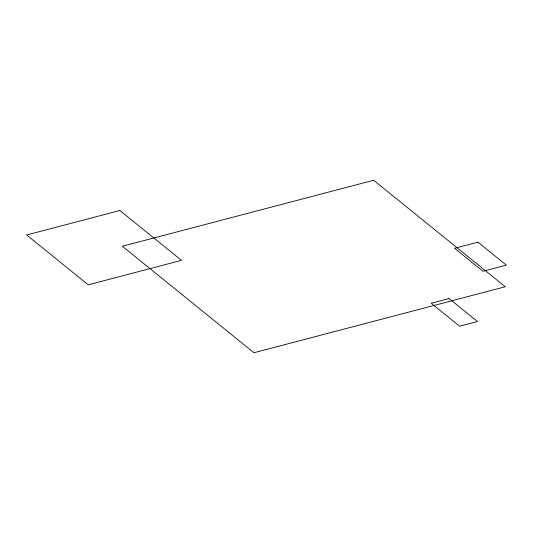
<?xml version="1.0" encoding="UTF-8"?>
<svg xmlns="http://www.w3.org/2000/svg" width="533" height="533" viewBox="0 0 533 533"><rect width="100%" height="100%" fill="white"/><g stroke="black" fill="none" stroke-linecap="round" stroke-linejoin="round"><path stroke-width="0.8" d="M119.885 210.515L26.65 234.993L88.238 284.829L181.473 260.344L119.885 210.515M373.653 180.261L122.357 246.246L253.968 352.739L505.264 286.754L373.653 180.261M477.974 242.162L454.616 248.298L482.985 271.257L506.35 265.121L477.974 242.162M449.066 298.54L431.197 303.23L459.573 326.189L477.441 321.499L449.066 298.54"/></g></svg>
